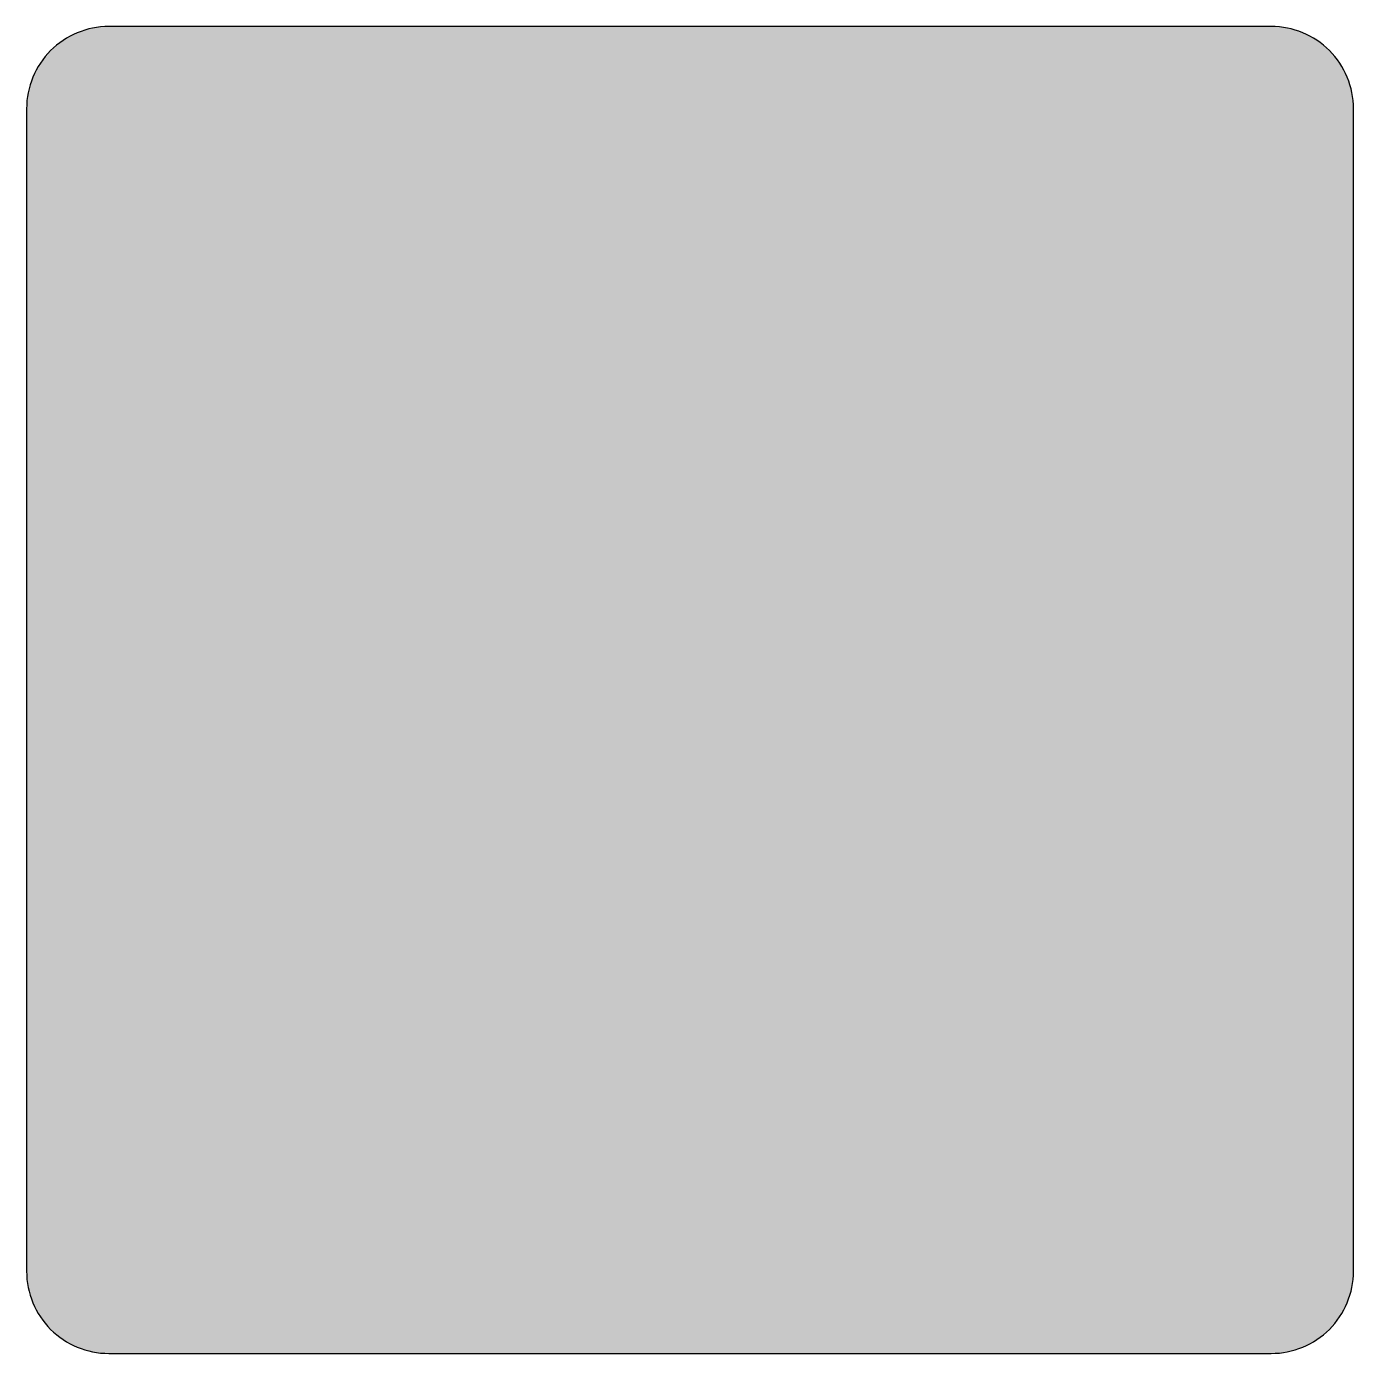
# Model space of a CAD drawing. Extents: x 0 to 1.48, y 0 to 1.48.
import ezdxf

# ---------------------------------------------------------------- set-up
doc = ezdxf.new("R2010")
doc.units = 0
doc.header["$MEASUREMENT"] = 0
doc.layers.get('0').update_dxf_attribs({"linetype": 'CONTINUOUS'})

msp = doc.modelspace()

# ---------------------------------------------------------------- hatches: boundary and pattern name
msp.add_hatch(color=7).paths.add_polyline_path([(0.0931, 0.0017), (1.3858, 0.0017, 0.414223), (1.4773, 0.0931), (1.4773, 1.3858, 0.414223), (1.3858, 1.4773), (0.0931, 1.4773, 0.414223), (0.0017, 1.3858), (0.0017, 0.0931, 0.414223)])

# ---------------------------------------------------------------- linework, layer by layer
at = {"color": 7, "linetype": 'CONTINUOUS'}
msp.add_lwpolyline([(0.0931, 0.0017), (1.3858, 0.0017, 0.414223), (1.4773, 0.0931), (1.4773, 1.3858, 0.414223), (1.3858, 1.4773), (0.0931, 1.4773, 0.414223), (0.0017, 1.3858), (0.0017, 0.0931, 0.414223)], format="xyb", close=True, dxfattribs=at)

doc.saveas('drawing.dxf')
